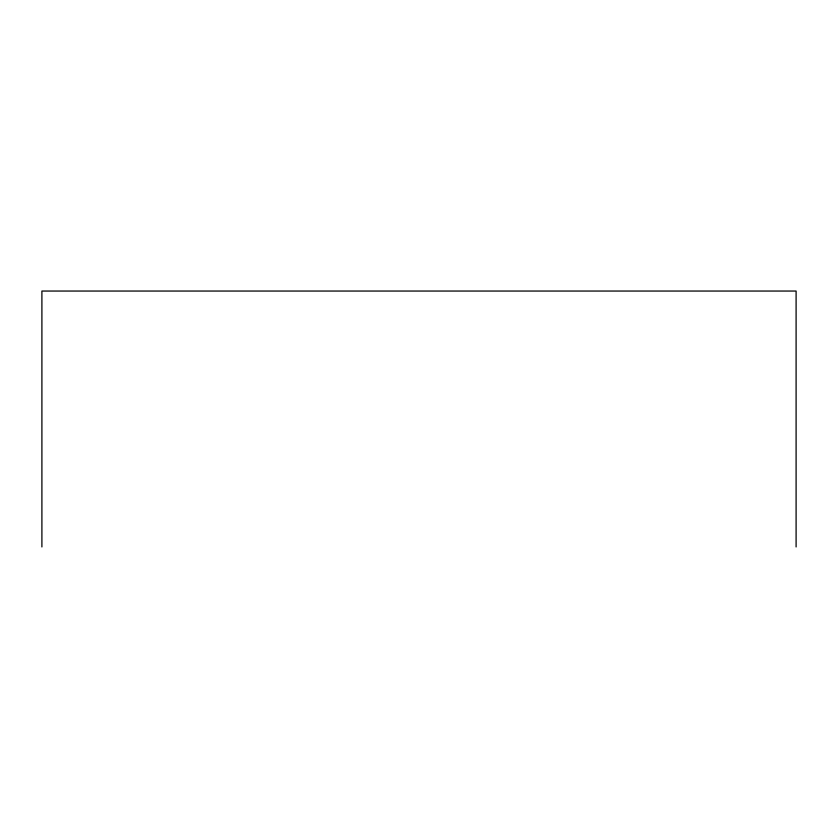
<?xml version="1.0" encoding="UTF-8"?>
<svg xmlns="http://www.w3.org/2000/svg" width="838" height="838" viewBox="0 0 838 838"><rect width="100%" height="100%" fill="white"/><g stroke="black" fill="none" stroke-linecap="round" stroke-linejoin="round"><path stroke-width="1.26" d="M796.1 546.952L796.1 291.048L41.9 291.048L41.9 546.952"/></g></svg>
